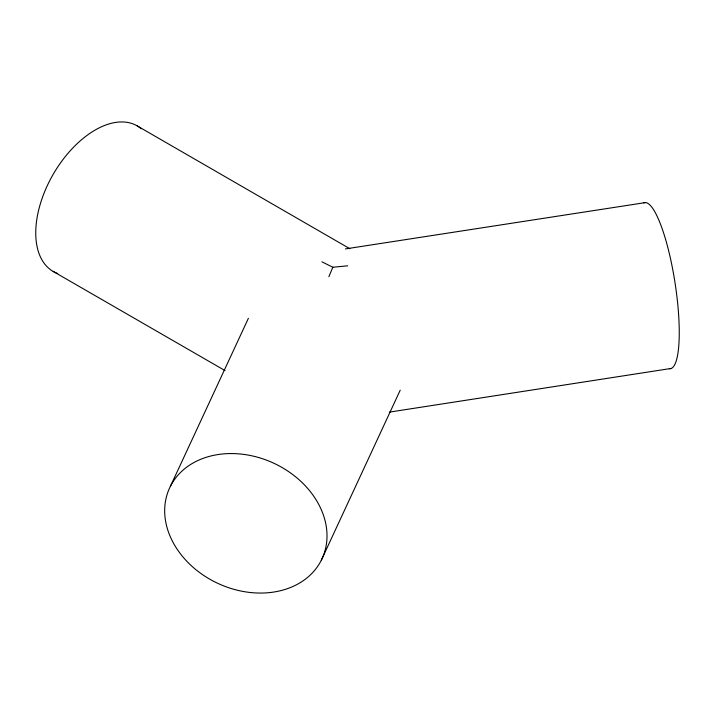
<?xml version="1.0" encoding="UTF-8"?>
<svg xmlns="http://www.w3.org/2000/svg" width="715" height="715" viewBox="0 0 715 715"><rect width="100%" height="100%" fill="white"/><g stroke="black" fill="none" stroke-linecap="round" stroke-linejoin="round"><path stroke-width="1.07" d="M328.855 276.705L332.841 267.249L347.713 265.819M170.376 486.379L248.409 318.273M321.312 560.238A84.03 66.272 24.9 0 0 233.984 453.596A84.03 66.272 24.9 0 0 182.236 556.082A84.03 66.272 24.9 0 0 321.312 560.238L400.239 390.149M345.408 248.918L645.6 202.568M389.273 412.135L671.206 368.44M321.947 261.833L332.841 267.249M137.182 125.876L349.876 248.74M53.151 271.414L225.055 370.611M643.795 202.837A84.03 17.759 81.2 0 1 675.067 283.042A84.03 17.759 81.2 0 1 669.401 368.708M57.718 273.532A84.03 48.513 -60 0 1 53.151 174.389A84.03 48.513 -60 0 1 141.293 128.772"/></g></svg>
